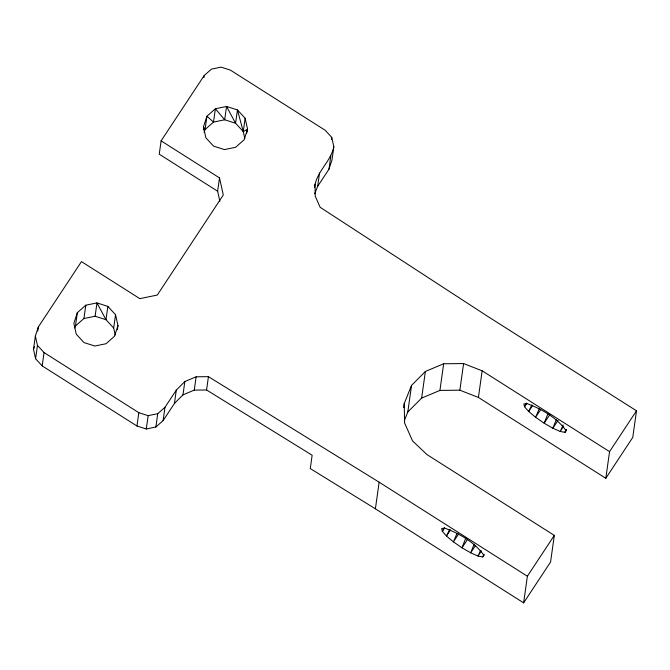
<?xml version="1.0" encoding="UTF-8"?>
<svg xmlns="http://www.w3.org/2000/svg" width="670" height="670" viewBox="0 0 670 670"><rect width="100%" height="100%" fill="white"/><g stroke="black" fill="none" stroke-linecap="round" stroke-linejoin="round"><path stroke-width="1" d="M404.337 420.601L407.796 412.033L421.639 398.089L439.914 390.417L459.855 390.183L478.413 397.444L605.814 478.28L609.558 451.647L482.157 370.812L463.606 363.559L443.666 363.776L425.383 371.448L411.539 385.401L404.245 403.499L404.596 423.005L412.561 440.927L426.916 454.553L554.308 535.397L550.572 562.021L523.63 602.866L375.401 508.815L310.269 468.548L312.145 455.231L206.561 389.974L194.258 390.108L182.969 394.848L174.426 403.457L163.112 420.609L155.867 427.008L146.286 428.984L136.956 426.011L42.176 365.879L35.585 358.743L33.5 349.363L35.368 336.055L38.349 326.943L81.455 261.602L139.846 298.653L157.291 295.051L223.294 194.987L219.5 177.91L161.11 140.859L204.216 75.509L211.46 69.111L221.041 67.134L230.371 70.107L325.151 130.248L331.742 137.375L333.828 146.755L331.96 160.071L328.978 169.175L317.655 186.327L314.657 193.781M37.78 331.047L38.349 326.943M35.585 358.743L37.453 345.427L35.368 336.055M42.176 365.879L44.044 352.562L37.453 345.427M74.831 327.932L75.467 325.997L83.918 318.535L95.098 316.223L96.966 302.907L107.853 306.374L115.542 314.699L117.979 325.628L117.401 329.724M107.853 306.374L105.977 319.691L113.666 328.007L115.215 334.975M161.11 140.859L159.242 154.175L217.633 191.226L219.861 201.268M136.956 426.011L138.824 412.695L44.044 352.562M146.286 428.984L148.154 415.668L157.735 413.692L164.979 407.293L176.302 390.141L184.845 381.531L196.126 376.8L208.437 376.657L379.136 482.182L527.374 576.233L523.63 602.866M203.931 77.561L204.216 75.509M155.867 427.008L157.735 413.692M163.112 420.609L164.979 407.293M174.426 403.457L176.302 390.141M182.969 394.848L184.845 381.531M217.633 191.226L219.5 177.91M194.258 390.108L196.126 376.8M206.561 389.974L208.437 376.657M247.28 131.228L247.565 129.176L245.136 118.247L237.448 109.93L226.552 106.463L215.388 108.766L206.93 116.237L203.454 126.864L203.521 129.896M314.59 187.265C316.332 171.721 330.796 161.797 333.828 146.755M317.655 186.327L319.531 173.011M331.457 139.427L331.742 137.375M328.978 169.175L330.846 155.859M375.401 508.815L379.136 482.182M403.667 407.595L404.245 403.499M407.796 412.033L411.539 385.401M478.413 397.444L482.157 370.812M315.026 184.191L315.243 196.226L320.159 207.29L488.271 316.751L636.5 410.802L632.756 437.435L605.814 478.28M75.467 325.997L77.343 312.681L85.802 305.21L96.966 302.907L105.977 319.691L95.098 316.223M83.918 318.535L85.802 305.21M113.666 328.007L115.542 314.699M244.81 138.523L243.26 131.563L245.136 118.247M421.639 398.089L425.383 371.448M439.914 390.417L443.666 363.776M459.855 390.183L463.606 363.559M246.677 133.171L247.565 129.176L243.26 131.563L235.572 123.246L226.552 106.463L224.684 119.779L213.512 122.082L205.054 129.553L204.107 132.451M33.5 349.363L34.396 346.633M77.343 312.681L73.859 323.317L76.288 334.246L83.976 342.563L94.872 346.03L106.036 343.727L114.495 336.256L117.979 325.628M247.565 129.176L244.089 139.812L235.622 147.283L224.458 149.586L213.571 146.119L205.883 137.802L203.454 126.864L205.054 129.553L206.93 116.237L213.512 122.082L215.388 108.766L224.684 119.779L235.572 123.246L237.448 109.93L243.26 131.563M465.734 538.253L461.99 547.8L470.683 552.817L478.012 556.05L482.702 556.929L483.933 555.313C474.636 542.248 459.578 533.596 444.721 528.144L441.697 528.521L442.309 531.302L446.455 536.025L453.414 541.863L461.99 547.8L467.149 539.978M547.926 413.666L544.174 423.214L552.876 428.231L560.204 431.463L564.885 432.343L566.117 430.726C556.812 417.67 541.754 409.027 526.913 403.549L523.881 403.926L524.501 406.715L528.647 411.439L535.606 417.268L544.174 423.214L549.911 414.521M474.109 544.216L470.683 552.817L475.273 545.866M556.293 419.629L552.876 428.231L558.035 420.408M457.082 533.287L453.414 541.863L458.573 534.04M539.275 408.7L535.606 417.268L540.765 409.445M480.516 550.422L478.012 556.05L481.454 550.832M563.127 424.897L560.204 431.463L563.638 426.246M449.712 529.518L446.455 536.025L450.466 529.945M531.896 404.923L528.647 411.439L532.658 405.35M484.15 554.207L482.702 556.929L483.841 555.195M566.334 429.621L564.885 432.343L566.602 429.738M444.461 527.742L442.309 531.302L444.604 527.826M526.645 403.156L524.501 406.715L526.788 403.24M527.374 576.233L554.308 535.397M609.558 451.647L636.5 410.802M138.824 412.695L148.154 415.668"/></g></svg>
